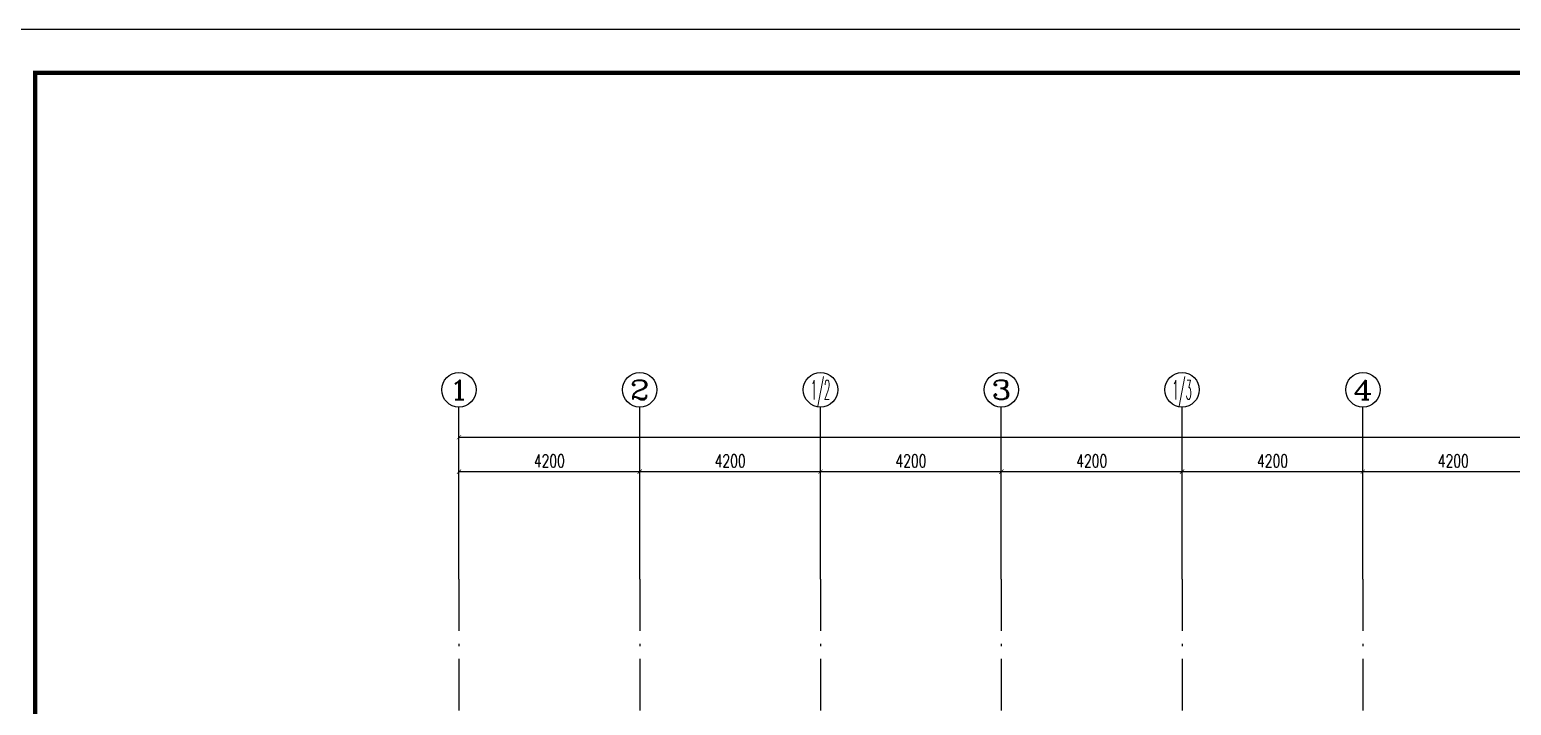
# Model space of a CAD drawing. Extents: x 169490 to 7584583, y -2399407 to 1374371.
# Drawn here: x 1493457 to 1527880, y 839502 to 855191 of the extents above; entities that cross this region are included whole.
import ezdxf
from ezdxf.enums import TextEntityAlignment as Align

# ---------------------------------------------------------------- set-up
doc = ezdxf.new("R2010")
doc.units = 0
doc.header["$LTSCALE"] = 100
doc.linetypes.add('D3轴线点划线', pattern=[18.5, 12, -3, 0.5, -3])
doc.layers.get('0').update_dxf_attribs({"linetype": 'CONTINUOUS'})
doc.layers.get('DEFPOINTS').update_dxf_attribs({"linetype": 'CONTINUOUS'})
for name, color, linetype in [('AXIS', 3, 'CONTINUOUS'), ('AXIS_TEXT', 4, 'CONTINUOUS'), ('C-AXIS(轴号)', 3, 'CONTINUOUS'), ('C-AXIS-T(字)', 7, 'CONTINUOUS'), ('C-DOTE', 8, 'D3轴线点划线'), ('图框', 140, 'CONTINUOUS')]:
    doc.layers.add(name, color=color, linetype=linetype)
doc.layers.add('砼柱', color=2, linetype='CONTINUOUS', lineweight=35)
doc.styles.add('_TCH_AXIS', font='COMPLEX', dxfattribs={"bigfont": 'GBCBIG'})
doc.styles.add('_TCH_DIM_T3', font='SIMPLEX.shx', dxfattribs={"width": 0.705882, "bigfont": 'GBCBIG.shx'})
doc.styles.add('COMPLEX', font='COMPLEX')
doc.dimstyles.new('_TCH_ARCH&&100', dxfattribs={"dimtxt": 297.5, "dimasz": 100, "dimexe": 250, "dimexo": 300, "dimgap": 100, "dimtad": 1, "dimdec": 0, "dimzin": 0, "dimdsep": 46, "dimtxsty": '_TCH_DIM_T3', "dimblk": 'ARCHTICK', "dimcen": 0.09, "dimclrt": 7, "dimazin": 2, "dimtfac": 1, "dimtdec": 0, "dimtix": 1, "dimtmove": 2, "dimatfit": 3, "dimfxl": 1, "dimtolj": 1, "dimtzin": 0, "dimarcsym": 0})

# ---------------------------------------------------------------- blocks, each defined once
blk = doc.blocks.new('_ARCHTICK')
at = {"const_width": 0.15}
blk.add_lwpolyline([(-0.5, -0.5), (0.5, 0.5)], dxfattribs=at)
blk = doc.blocks.new('*D1842')
at = {"layer": 'AXIS', "color": 0, "lineweight": -2, "transparency": 16777216}
for p, q in [((1503431, 842729), (1503431, 845979)), ((1558431, 842729), (1558431, 845979)), ((1503431, 845729), (1558431, 845729))]:
    blk.add_line(p, q, dxfattribs=at)
at = {"layer": 'DEFPOINTS', "color": 0, "transparency": 16777216}
for p in [(1558431, 845729), (1503431, 842429), (1558431, 842429)]:
    blk.add_point(p, dxfattribs=at)
at = {"layer": 'AXIS', "color": 0, "lineweight": -2, "transparency": 16777216, "xscale": 100, "yscale": 100, "zscale": 100, "rotation": 180}
blk.add_blockref('_ARCHTICK', (1503431, 845729), dxfattribs=at)
at = {"layer": 'AXIS', "color": 0, "lineweight": -2, "transparency": 16777216, "xscale": 100, "yscale": 100, "zscale": 100}
blk.add_blockref('_ARCHTICK', (1558431, 845729), dxfattribs=at)
at = {"layer": 'AXIS', "color": 7, "transparency": 16777216, "insert": (1530931, 845978), "char_height": 297.5, "attachment_point": 5, "style": '_TCH_DIM_T3'}
blk.add_mtext('\\A1;55000', dxfattribs=at)
blk = doc.blocks.new('*D1851')
at = {"layer": 'AXIS', "color": 0, "lineweight": -2, "transparency": 16777216}
for p, q in [((1524431, 842729), (1524431, 845179)), ((1528631, 842729), (1528631, 845179)), ((1524431, 844929), (1528631, 844929))]:
    blk.add_line(p, q, dxfattribs=at)
at = {"layer": 'DEFPOINTS', "color": 0, "transparency": 16777216}
for p in [(1528631, 844929), (1524431, 842429), (1528631, 842429)]:
    blk.add_point(p, dxfattribs=at)
at = {"layer": 'AXIS', "color": 0, "lineweight": -2, "transparency": 16777216, "xscale": 100, "yscale": 100, "zscale": 100, "rotation": 180}
blk.add_blockref('_ARCHTICK', (1524431, 844929), dxfattribs=at)
at = {"layer": 'AXIS', "color": 0, "lineweight": -2, "transparency": 16777216, "xscale": 100, "yscale": 100, "zscale": 100}
blk.add_blockref('_ARCHTICK', (1528631, 844929), dxfattribs=at)
at = {"layer": 'AXIS', "color": 7, "transparency": 16777216, "insert": (1526531, 845178), "char_height": 297.5, "attachment_point": 5, "style": '_TCH_DIM_T3'}
blk.add_mtext('\\A1;4200', dxfattribs=at)
blk = doc.blocks.new('*D1852')
at = {"layer": 'AXIS', "color": 0, "lineweight": -2, "transparency": 16777216}
for p, q in [((1520231, 842729), (1520231, 845179)), ((1524431, 842729), (1524431, 845179)), ((1520231, 844929), (1524431, 844929))]:
    blk.add_line(p, q, dxfattribs=at)
at = {"layer": 'DEFPOINTS', "color": 0, "transparency": 16777216}
for p in [(1524431, 844929), (1520231, 842429), (1524431, 842429)]:
    blk.add_point(p, dxfattribs=at)
at = {"layer": 'AXIS', "color": 0, "lineweight": -2, "transparency": 16777216, "xscale": 100, "yscale": 100, "zscale": 100, "rotation": 180}
blk.add_blockref('_ARCHTICK', (1520231, 844929), dxfattribs=at)
at = {"layer": 'AXIS', "color": 0, "lineweight": -2, "transparency": 16777216, "xscale": 100, "yscale": 100, "zscale": 100}
blk.add_blockref('_ARCHTICK', (1524431, 844929), dxfattribs=at)
at = {"layer": 'AXIS', "color": 7, "transparency": 16777216, "insert": (1522331, 845178), "char_height": 297.5, "attachment_point": 5, "style": '_TCH_DIM_T3'}
blk.add_mtext('\\A1;4200', dxfattribs=at)
blk = doc.blocks.new('*D1853')
at = {"layer": 'AXIS', "color": 0, "lineweight": -2, "transparency": 16777216}
for p, q in [((1516031, 842729), (1516031, 845179)), ((1520231, 842729), (1520231, 845179)), ((1516031, 844929), (1520231, 844929))]:
    blk.add_line(p, q, dxfattribs=at)
at = {"layer": 'DEFPOINTS', "color": 0, "transparency": 16777216}
for p in [(1520231, 844929), (1516031, 842429), (1520231, 842429)]:
    blk.add_point(p, dxfattribs=at)
at = {"layer": 'AXIS', "color": 0, "lineweight": -2, "transparency": 16777216, "xscale": 100, "yscale": 100, "zscale": 100, "rotation": 180}
blk.add_blockref('_ARCHTICK', (1516031, 844929), dxfattribs=at)
at = {"layer": 'AXIS', "color": 0, "lineweight": -2, "transparency": 16777216, "xscale": 100, "yscale": 100, "zscale": 100}
blk.add_blockref('_ARCHTICK', (1520231, 844929), dxfattribs=at)
at = {"layer": 'AXIS', "color": 7, "transparency": 16777216, "insert": (1518131, 845178), "char_height": 297.5, "attachment_point": 5, "style": '_TCH_DIM_T3'}
blk.add_mtext('\\A1;4200', dxfattribs=at)
blk = doc.blocks.new('*D1854')
at = {"layer": 'AXIS', "color": 0, "lineweight": -2, "transparency": 16777216}
for p, q in [((1511831, 842729), (1511831, 845179)), ((1516031, 842729), (1516031, 845179)), ((1511831, 844929), (1516031, 844929))]:
    blk.add_line(p, q, dxfattribs=at)
at = {"layer": 'DEFPOINTS', "color": 0, "transparency": 16777216}
for p in [(1516031, 844929), (1511831, 842429), (1516031, 842429)]:
    blk.add_point(p, dxfattribs=at)
at = {"layer": 'AXIS', "color": 0, "lineweight": -2, "transparency": 16777216, "xscale": 100, "yscale": 100, "zscale": 100, "rotation": 180}
blk.add_blockref('_ARCHTICK', (1511831, 844929), dxfattribs=at)
at = {"layer": 'AXIS', "color": 0, "lineweight": -2, "transparency": 16777216, "xscale": 100, "yscale": 100, "zscale": 100}
blk.add_blockref('_ARCHTICK', (1516031, 844929), dxfattribs=at)
at = {"layer": 'AXIS', "color": 7, "transparency": 16777216, "insert": (1513931, 845178), "char_height": 297.5, "attachment_point": 5, "style": '_TCH_DIM_T3'}
blk.add_mtext('\\A1;4200', dxfattribs=at)
blk = doc.blocks.new('*D1855')
at = {"layer": 'AXIS', "color": 0, "lineweight": -2, "transparency": 16777216}
for p, q in [((1507631, 842729), (1507631, 845179)), ((1511831, 842729), (1511831, 845179)), ((1507631, 844929), (1511831, 844929))]:
    blk.add_line(p, q, dxfattribs=at)
at = {"layer": 'DEFPOINTS', "color": 0, "transparency": 16777216}
for p in [(1511831, 844929), (1507631, 842429), (1511831, 842429)]:
    blk.add_point(p, dxfattribs=at)
at = {"layer": 'AXIS', "color": 0, "lineweight": -2, "transparency": 16777216, "xscale": 100, "yscale": 100, "zscale": 100, "rotation": 180}
blk.add_blockref('_ARCHTICK', (1507631, 844929), dxfattribs=at)
at = {"layer": 'AXIS', "color": 0, "lineweight": -2, "transparency": 16777216, "xscale": 100, "yscale": 100, "zscale": 100}
blk.add_blockref('_ARCHTICK', (1511831, 844929), dxfattribs=at)
at = {"layer": 'AXIS', "color": 7, "transparency": 16777216, "insert": (1509731, 845178), "char_height": 297.5, "attachment_point": 5, "style": '_TCH_DIM_T3'}
blk.add_mtext('\\A1;4200', dxfattribs=at)
blk = doc.blocks.new('*D1856')
at = {"layer": 'AXIS', "color": 0, "lineweight": -2, "transparency": 16777216}
for p, q in [((1503431, 842729), (1503431, 845179)), ((1507631, 842729), (1507631, 845179)), ((1503431, 844929), (1507631, 844929))]:
    blk.add_line(p, q, dxfattribs=at)
at = {"layer": 'DEFPOINTS', "color": 0, "transparency": 16777216}
for p in [(1507631, 844929), (1503431, 842429), (1507631, 842429)]:
    blk.add_point(p, dxfattribs=at)
at = {"layer": 'AXIS', "color": 0, "lineweight": -2, "transparency": 16777216, "xscale": 100, "yscale": 100, "zscale": 100, "rotation": 180}
blk.add_blockref('_ARCHTICK', (1503431, 844929), dxfattribs=at)
at = {"layer": 'AXIS', "color": 0, "lineweight": -2, "transparency": 16777216, "xscale": 100, "yscale": 100, "zscale": 100}
blk.add_blockref('_ARCHTICK', (1507631, 844929), dxfattribs=at)
at = {"layer": 'AXIS', "color": 7, "transparency": 16777216, "insert": (1505531, 845178), "char_height": 297.5, "attachment_point": 5, "style": '_TCH_DIM_T3'}
blk.add_mtext('\\A1;4200', dxfattribs=at)
blk = doc.blocks.new('_AXISO')
blk.add_circle((0, 0), 0.5)
at = {"layer": 'AXIS_TEXT', "style": 'COMPLEX', "width": 1.041667}
blk.add_attdef('A', text='', height=0.56, dxfattribs=at).set_placement((-0.25, -0.28), (0.25, -0.28), align=Align.FIT)

msp = doc.modelspace()

# ---------------------------------------------------------------- linework, layer by layer
at = {"layer": 'C-AXIS(轴号)'}
for p, q in [((1503430.7, 842428.9), (1503430.7, 846428.9)), ((1507630.7, 842428.9), (1507630.7, 846428.9)), ((1511830.7, 842428.9), (1511830.7, 846428.9)), ((1516030.7, 842428.9), (1516030.7, 846428.9)), ((1520230.7, 842428.9), (1520230.7, 846428.9)), ((1524430.7, 842428.9), (1524430.7, 846428.9))]:
    msp.add_line(p, q, dxfattribs=at)
at = {"layer": 'C-DOTE'}
for p, q in [((1503430.7, 842428.9), (1503430.7, 816228.9)), ((1507630.7, 842428.9), (1507630.7, 816228.9)), ((1511830.7, 842428.9), (1511830.7, 816228.9)), ((1516030.7, 842428.9), (1516030.7, 816228.9)), ((1520230.7, 842428.9), (1520230.7, 816228.9)), ((1524430.7, 842428.9), (1524430.7, 816228.9))]:
    msp.add_line(p, q, dxfattribs=at)
at = {"layer": '图框'}
msp.add_lwpolyline([(1491086.2, 795791.4), (1575186.2, 795791.4), (1575186.2, 855191.4), (1491086.2, 855191.4)], close=True, dxfattribs=at)
at = {"layer": '图框', "const_width": 100}
msp.add_lwpolyline([(1493586.2, 796791.4), (1574186.2, 796791.4), (1574186.2, 854191.4), (1493586.2, 854191.4)], close=True, dxfattribs=at)
at = {"layer": '砼柱', "ltscale": 10}
msp.add_lwpolyline([(1493586.2, 854191.4), (1567191.1, 854191.4), (1567191.1, 796791.4), (1493586.2, 796791.4)], close=True, dxfattribs=at)

# ---------------------------------------------------------------- block references
at = {"layer": 'C-AXIS(轴号)'}
ref = msp.add_blockref('_AXISO', (1503430.7, 846828.9), dxfattribs=dict(at, xscale=800, yscale=800, zscale=800))
ref.add_attrib('A', '1', dxfattribs={"layer": 'C-AXIS-T(字)', "height": 452.5, "style": '_TCH_AXIS', "width": 2.333333}).set_placement((1503204.4, 846602.6), (1503656.9, 846602.6), align=Align.FIT)
ref = msp.add_blockref('_AXISO', (1507630.7, 846828.9), dxfattribs=dict(at, xscale=800, yscale=800, zscale=800))
ref.add_attrib('A', '2', dxfattribs={"layer": 'C-AXIS-T(字)', "height": 452.5, "style": '_TCH_AXIS', "width": 1.5}).set_placement((1507404.4, 846602.6), (1507856.9, 846602.6), align=Align.FIT)
ref = msp.add_blockref('_AXISO', (1511830.7, 846828.9), dxfattribs=dict(at, xscale=800, yscale=800, zscale=800))
ref.add_attrib('A', '1/2', dxfattribs={"layer": 'C-AXIS-T(字)', "height": 452.55, "style": '_TCH_AXIS', "width": 0.411765}).set_placement((1511604.4, 846602.6), (1512056.9, 846602.6), align=Align.FIT)
ref = msp.add_blockref('_AXISO', (1516030.7, 846828.9), dxfattribs=dict(at, xscale=800, yscale=800, zscale=800))
ref.add_attrib('A', '3', dxfattribs={"layer": 'C-AXIS-T(字)', "height": 452.5, "style": '_TCH_AXIS', "width": 1.5}).set_placement((1515804.4, 846602.6), (1516256.9, 846602.6), align=Align.FIT)
ref = msp.add_blockref('_AXISO', (1520230.7, 846828.9), dxfattribs=dict(at, xscale=800, yscale=800, zscale=800))
ref.add_attrib('A', '1/3', dxfattribs={"layer": 'C-AXIS-T(字)', "height": 452.55, "style": '_TCH_AXIS', "width": 0.411765}).set_placement((1520004.4, 846602.6), (1520456.9, 846602.6), align=Align.FIT)
ref = msp.add_blockref('_AXISO', (1524430.7, 846828.9), dxfattribs=dict(at, xscale=800, yscale=800, zscale=800))
ref.add_attrib('A', '4', dxfattribs={"layer": 'C-AXIS-T(字)', "height": 452.5, "style": '_TCH_AXIS', "width": 1.3125}).set_placement((1524204.4, 846602.6), (1524656.9, 846602.6), align=Align.FIT)

# ---------------------------------------------------------------- dimensions: what is measured, and where the dimension line sits
at = {"layer": 'AXIS'}
for p1, p2, distance, picture, middle in [((1503430.7, 842428.9), (1558430.7, 842428.9), 3300, '*D1842', (1530930.7, 845977.6)), ((1503430.7, 842428.9), (1507630.7, 842428.9), 2500, '*D1856', (1505530.7, 845177.6)), ((1507630.7, 842428.9), (1511830.7, 842428.9), 2500, '*D1855', (1509730.7, 845177.6)), ((1511830.7, 842428.9), (1516030.7, 842428.9), 2500, '*D1854', (1513930.7, 845177.6)), ((1516030.7, 842428.9), (1520230.7, 842428.9), 2500, '*D1853', (1518130.7, 845177.6)), ((1520230.7, 842428.9), (1524430.7, 842428.9), 2500, '*D1852', (1522330.7, 845177.6)), ((1524430.7, 842428.9), (1528630.7, 842428.9), 2500, '*D1851', (1526530.7, 845177.6))]:
    dim = msp.add_aligned_dim(p1=p1, p2=p2, distance=distance, dimstyle='_TCH_ARCH&&100', dxfattribs=at)
    dim.commit()
    dim.dimension.update_dxf_attribs({"geometry": picture, "text_midpoint": middle})

doc.saveas('drawing.dxf')
